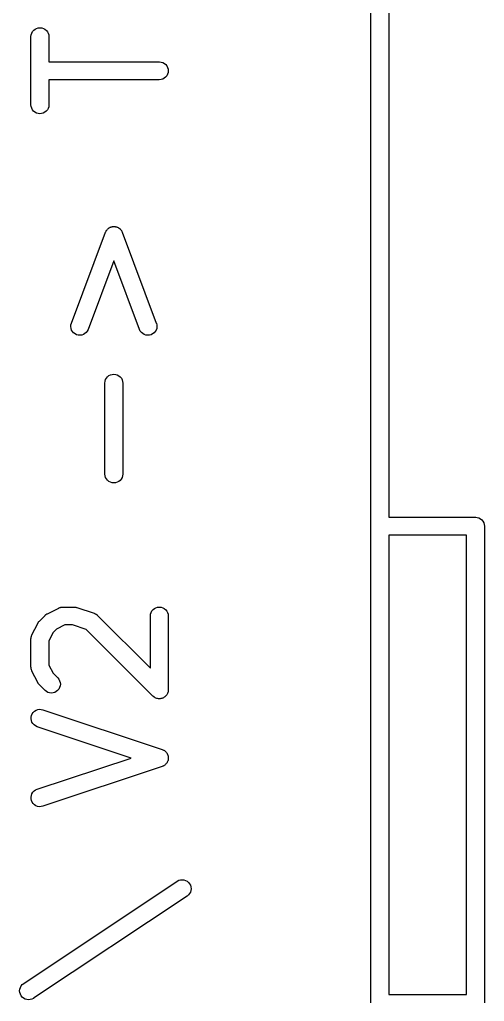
# Model space of a CAD drawing. Extents: x 112.2 to 134.5, y -112.7 to -79.8.
# Drawn here: x 112.18 to 116.08, y -98.38 to -90.15 of the extents above; entities that cross this region are included whole.
import ezdxf

# ---------------------------------------------------------------- set-up
doc = ezdxf.new("R2010")
doc.units = 0
doc.header["$MEASUREMENT"] = 0
doc.layers.add('BLACK', color=7, linetype='CONTINUOUS')

msp = doc.modelspace()

# ---------------------------------------------------------------- linework, layer by layer
at = {"layer": 'BLACK', "linetype": 'CONTINUOUS'}
for p, q in [((115.275, -86.275), (115.275, -94.325)), ((115.125, -94.3963), (115.125, -87.3963)), ((112.277, -90.2942), (112.279, -90.2796)), ((112.279, -90.2796), (112.283, -90.2657)), ((112.283, -90.2657), (112.29, -90.2529)), ((112.29, -90.2529), (112.3, -90.2417)), ((112.3, -90.2417), (112.311, -90.2325)), ((112.311, -90.2325), (112.324, -90.2257)), ((112.324, -90.2257), (112.338, -90.2216)), ((112.338, -90.2216), (112.353, -90.2202)), ((112.353, -90.2202), (112.367, -90.2218)), ((112.367, -90.2218), (112.381, -90.2261)), ((112.381, -90.2261), (112.394, -90.2331)), ((112.394, -90.2331), (112.406, -90.2424)), ((112.406, -90.2424), (112.415, -90.2537)), ((112.415, -90.2537), (112.422, -90.2667)), ((112.422, -90.2667), (112.426, -90.2807)), ((112.426, -90.2807), (112.427, -90.2952)), ((112.277, -90.2952), (112.277, -90.2942)), ((112.277, -90.8667), (112.277, -90.2952)), ((112.427, -90.2952), (112.427, -90.506)), ((112.427, -90.506), (113.352, -90.506)), ((113.352, -90.506), (113.353, -90.506)), ((113.353, -90.506), (113.368, -90.5076)), ((113.368, -90.5076), (113.382, -90.512)), ((113.382, -90.512), (113.395, -90.5191)), ((113.395, -90.5191), (113.406, -90.5285)), ((113.406, -90.5285), (113.415, -90.5399)), ((113.415, -90.5399), (113.422, -90.5529)), ((113.422, -90.61), (113.415, -90.6229)), ((113.422, -90.5529), (113.426, -90.5669)), ((113.426, -90.596), (113.422, -90.61)), ((113.426, -90.5669), (113.427, -90.5815)), ((113.427, -90.5815), (113.426, -90.596)), ((113.352, -90.656), (112.427, -90.656)), ((112.427, -90.656), (112.427, -90.8667)), ((113.367, -90.6545), (113.352, -90.656)), ((113.381, -90.6503), (113.367, -90.6545)), ((113.394, -90.6434), (113.381, -90.6503)), ((113.405, -90.6342), (113.394, -90.6434)), ((113.415, -90.6229), (113.405, -90.6342)), ((112.279, -90.8812), (112.277, -90.8667)), ((112.427, -90.8677), (112.426, -90.8823)), ((112.427, -90.8667), (112.427, -90.8677)), ((112.283, -90.8952), (112.279, -90.8812)), ((112.29, -90.9082), (112.283, -90.8952)), ((112.299, -90.9195), (112.29, -90.9082)), ((112.31, -90.9288), (112.299, -90.9195)), ((112.323, -90.9358), (112.31, -90.9288)), ((112.337, -90.9401), (112.323, -90.9358)), ((112.352, -90.9417), (112.337, -90.9401)), ((112.366, -90.9403), (112.352, -90.9417)), ((112.38, -90.9362), (112.366, -90.9403)), ((112.393, -90.9294), (112.38, -90.9362)), ((112.405, -90.9203), (112.393, -90.9294)), ((112.414, -90.909), (112.405, -90.9203)), ((112.421, -90.8962), (112.414, -90.909)), ((112.426, -90.8823), (112.421, -90.8962)), ((112.615, -92.6975), (112.901, -91.9356)), ((112.901, -91.9356), (112.902, -91.9346)), ((112.902, -91.9346), (112.903, -91.9324)), ((112.903, -91.9302), (112.906, -91.9259)), ((112.903, -91.9324), (112.903, -91.9302)), ((112.906, -91.9259), (112.908, -91.9215)), ((112.908, -91.9215), (112.91, -91.9196)), ((112.91, -91.9196), (112.911, -91.9176)), ((112.911, -91.9176), (112.914, -91.9139)), ((112.914, -91.9139), (112.917, -91.91)), ((112.917, -91.91), (112.919, -91.9085)), ((112.919, -91.9085), (112.921, -91.9067)), ((112.921, -91.9067), (112.925, -91.9037)), ((112.925, -91.9037), (112.928, -91.9005)), ((112.928, -91.9005), (112.93, -91.8993)), ((112.93, -91.8993), (112.932, -91.8979)), ((112.932, -91.8979), (112.937, -91.8957)), ((112.937, -91.8957), (112.941, -91.8933)), ((112.941, -91.8933), (112.943, -91.8925)), ((112.943, -91.8925), (112.946, -91.8915)), ((112.946, -91.8915), (112.95, -91.8903)), ((112.95, -91.8903), (112.955, -91.8887)), ((112.955, -91.8887), (112.957, -91.8884)), ((112.957, -91.8884), (112.96, -91.8878)), ((112.96, -91.8878), (112.965, -91.8875)), ((112.965, -91.8875), (112.97, -91.8869)), ((112.97, -91.8869), (112.972, -91.8871)), ((112.972, -91.8871), (112.974, -91.887)), ((112.974, -91.887), (112.979, -91.8876)), ((112.979, -91.8876), (112.984, -91.888)), ((112.984, -91.888), (112.986, -91.8886)), ((112.986, -91.8886), (112.989, -91.889)), ((112.989, -91.889), (112.994, -91.8906)), ((112.994, -91.8906), (112.998, -91.8919)), ((112.998, -91.8919), (113, -91.8929)), ((113, -91.8929), (113.003, -91.8937)), ((113.003, -91.8937), (113.007, -91.8962)), ((113.007, -91.8962), (113.011, -91.8984)), ((113.011, -91.8984), (113.013, -91.8999)), ((113.013, -91.8999), (113.015, -91.9011)), ((113.015, -91.9011), (113.019, -91.9044)), ((113.019, -91.9044), (113.023, -91.9074)), ((113.023, -91.9074), (113.025, -91.9092)), ((113.025, -91.9092), (113.026, -91.9108)), ((113.026, -91.9108), (113.029, -91.9147)), ((113.029, -91.9147), (113.033, -91.9184)), ((113.033, -91.9184), (113.034, -91.9205)), ((113.034, -91.9205), (113.035, -91.9224)), ((113.035, -91.9224), (113.037, -91.9268)), ((113.037, -91.9268), (113.04, -91.9311)), ((113.04, -91.9311), (113.041, -91.9334)), ((113.041, -91.9334), (113.042, -91.9356)), ((113.042, -91.9356), (113.327, -92.6975)), ((112.971, -92.1755), (112.756, -92.7501)), ((113.187, -92.7501), (112.971, -92.1755)), ((112.611, -92.7262), (112.612, -92.7116)), ((112.613, -92.7407), (112.611, -92.7262)), ((112.612, -92.7116), (112.615, -92.6975)), ((112.617, -92.7546), (112.613, -92.7407)), ((112.625, -92.7673), (112.617, -92.7546)), ((112.756, -92.7511), (112.749, -92.7642)), ((112.756, -92.7501), (112.756, -92.7511)), ((113.193, -92.7633), (113.187, -92.7501)), ((113.325, -92.7556), (113.318, -92.7682)), ((113.33, -92.7418), (113.325, -92.7556)), ((113.327, -92.6975), (113.328, -92.6985)), ((113.328, -92.6985), (113.331, -92.7127)), ((113.332, -92.7273), (113.33, -92.7418)), ((113.331, -92.7127), (113.332, -92.7273)), ((112.634, -92.7783), (112.625, -92.7673)), ((112.646, -92.7873), (112.634, -92.7783)), ((112.659, -92.7938), (112.646, -92.7873)), ((112.673, -92.7977), (112.659, -92.7938)), ((112.688, -92.7988), (112.673, -92.7977)), ((112.702, -92.797), (112.688, -92.7988)), ((112.716, -92.7924), (112.702, -92.797)), ((112.729, -92.7852), (112.716, -92.7924)), ((112.74, -92.7757), (112.729, -92.7852)), ((112.749, -92.7642), (112.74, -92.7757)), ((113.202, -92.7749), (113.193, -92.7633)), ((113.213, -92.7846), (113.202, -92.7749)), ((113.226, -92.792), (113.213, -92.7846)), ((113.24, -92.7968), (113.226, -92.792)), ((113.254, -92.7988), (113.24, -92.7968)), ((113.269, -92.7979), (113.254, -92.7988)), ((113.283, -92.7942), (113.269, -92.7979)), ((113.296, -92.7879), (113.283, -92.7942)), ((113.308, -92.7791), (113.296, -92.7879)), ((113.318, -92.7682), (113.308, -92.7791)), ((112.898, -93.1844), (112.902, -93.1705)), ((112.902, -93.1705), (112.91, -93.1576)), ((112.91, -93.1576), (112.919, -93.1464)), ((112.919, -93.1464), (112.93, -93.1372)), ((112.93, -93.1372), (112.943, -93.1305)), ((112.943, -93.1305), (112.957, -93.1263)), ((112.957, -93.1263), (112.972, -93.125)), ((112.972, -93.125), (112.987, -93.1265)), ((112.987, -93.1265), (113, -93.1309)), ((113, -93.1309), (113.013, -93.1378)), ((113.013, -93.1378), (113.025, -93.1472)), ((113.025, -93.1472), (113.034, -93.1585)), ((113.034, -93.1585), (113.041, -93.1714)), ((113.041, -93.1714), (113.045, -93.1854)), ((112.896, -93.199), (112.898, -93.1844)), ((112.896, -93.2), (112.896, -93.199)), ((112.896, -93.9619), (112.896, -93.2)), ((113.045, -93.1854), (113.046, -93.2)), ((113.046, -93.2), (113.046, -93.9619)), ((112.898, -93.9765), (112.896, -93.9619)), ((112.902, -93.9905), (112.898, -93.9765)), ((112.909, -94.0034), (112.902, -93.9905)), ((113.04, -93.9915), (113.033, -94.0043)), ((113.045, -93.9775), (113.04, -93.9915)), ((113.046, -93.963), (113.045, -93.9775)), ((113.046, -93.9619), (113.046, -93.963)), ((112.918, -94.0148), (112.909, -94.0034)), ((112.929, -94.0241), (112.918, -94.0148)), ((112.942, -94.031), (112.929, -94.0241)), ((112.956, -94.0354), (112.942, -94.031)), ((112.971, -94.0369), (112.956, -94.0354)), ((112.985, -94.0356), (112.971, -94.0369)), ((113, -94.0314), (112.985, -94.0356)), ((113.012, -94.0247), (113, -94.0314)), ((113.024, -94.0155), (113.012, -94.0247)), ((113.033, -94.0043), (113.024, -94.0155)), ((115.275, -94.325), (115.996, -94.325)), ((115.996, -94.325), (116, -94.3246)), ((116, -94.3246), (116.004, -94.325)), ((116.004, -94.325), (116.015, -94.3261)), ((116.015, -94.3261), (116.029, -94.3304)), ((115.125, -94.4), (115.125, -94.3963)), ((115.125, -94.4037), (115.125, -94.4)), ((115.125, -98.3963), (115.125, -94.4037)), ((116.029, -94.3304), (116.042, -94.3373)), ((116.042, -94.3373), (116.053, -94.3467)), ((116.053, -94.3467), (116.063, -94.3581)), ((116.063, -94.3581), (116.07, -94.3712)), ((116.07, -94.3712), (116.074, -94.3853)), ((116.074, -94.3853), (116.075, -94.4)), ((116.075, -94.4), (116.075, -94.4037)), ((116.075, -94.4037), (116.075, -98.3963)), ((115.275, -94.475), (115.275, -98.325)), ((115.925, -94.475), (115.275, -94.475)), ((115.925, -98.325), (115.925, -94.475)), ((112.347, -95.1946), (112.395, -95.147)), ((112.395, -95.1462), (112.399, -95.1436)), ((112.395, -95.147), (112.395, -95.1462)), ((112.399, -95.1436), (112.402, -95.1407)), ((112.402, -95.1407), (112.404, -95.139)), ((112.404, -95.139), (112.407, -95.1371)), ((112.407, -95.1371), (112.411, -95.1352)), ((112.411, -95.1352), (112.414, -95.1329)), ((112.414, -95.1329), (112.509, -95.0853)), ((112.509, -95.0853), (112.51, -95.0848)), ((112.51, -95.0848), (112.512, -95.0841)), ((112.512, -95.0841), (112.514, -95.083)), ((112.514, -95.083), (112.519, -95.0816)), ((112.519, -95.0816), (112.524, -95.0798)), ((112.524, -95.0798), (112.526, -95.0794)), ((112.526, -95.0794), (112.528, -95.0788)), ((112.528, -95.0788), (112.533, -95.0783)), ((112.533, -95.0783), (112.538, -95.0775)), ((112.538, -95.0775), (112.541, -95.0776)), ((112.541, -95.0776), (112.543, -95.0774)), ((112.543, -95.0774), (112.638, -95.0774)), ((112.638, -95.0774), (112.639, -95.0774)), ((112.639, -95.0774), (112.643, -95.0779)), ((112.643, -95.0779), (112.648, -95.078)), ((112.648, -95.078), (112.651, -95.0787)), ((112.651, -95.0787), (112.654, -95.079)), ((112.654, -95.079), (112.658, -95.0803)), ((112.658, -95.0803), (112.662, -95.0812)), ((112.662, -95.0812), (112.805, -95.1288)), ((112.805, -95.1288), (112.806, -95.1292)), ((112.806, -95.1292), (112.808, -95.1301)), ((112.808, -95.1301), (112.81, -95.1308)), ((112.81, -95.1308), (112.814, -95.1332)), ((112.814, -95.1332), (112.819, -95.1353)), ((112.819, -95.1353), (112.821, -95.1366)), ((112.821, -95.1366), (112.823, -95.1377)), ((112.823, -95.1377), (112.827, -95.1409)), ((112.827, -95.1409), (112.831, -95.1439)), ((112.831, -95.1439), (112.832, -95.1456)), ((112.832, -95.1456), (112.834, -95.147)), ((112.834, -95.147), (113.277, -95.5904)), ((113.277, -95.1513), (113.279, -95.1368)), ((113.279, -95.1368), (113.283, -95.1228)), ((113.283, -95.1228), (113.29, -95.11)), ((113.29, -95.11), (113.3, -95.0988)), ((113.3, -95.0988), (113.311, -95.0896)), ((113.311, -95.0896), (113.324, -95.0828)), ((113.324, -95.0828), (113.338, -95.0787)), ((113.338, -95.0787), (113.353, -95.0774)), ((113.353, -95.0774), (113.367, -95.0789)), ((113.367, -95.0789), (113.381, -95.0832)), ((113.381, -95.0832), (113.394, -95.0902)), ((113.394, -95.0902), (113.406, -95.0995)), ((113.406, -95.0995), (113.415, -95.1109)), ((113.415, -95.1109), (113.422, -95.1238)), ((113.422, -95.1238), (113.426, -95.1378)), ((113.426, -95.1378), (113.427, -95.1524)), ((112.285, -95.3093), (112.333, -95.2141)), ((112.333, -95.2131), (112.336, -95.2096)), ((112.333, -95.2141), (112.333, -95.2131)), ((112.336, -95.2096), (112.338, -95.2059)), ((112.338, -95.2059), (112.34, -95.2035)), ((112.34, -95.2035), (112.341, -95.2009)), ((112.341, -95.2009), (112.344, -95.1978)), ((112.344, -95.1978), (112.347, -95.1946)), ((112.561, -95.2274), (112.492, -95.2616)), ((112.626, -95.2274), (112.561, -95.2274)), ((112.74, -95.2656), (112.626, -95.2274)), ((113.277, -95.1524), (113.277, -95.1513)), ((113.277, -95.5904), (113.277, -95.1524)), ((113.427, -95.1524), (113.427, -95.7714)), ((112.282, -95.3182), (112.283, -95.3133)), ((112.283, -95.3133), (112.285, -95.3114)), ((112.285, -95.3114), (112.285, -95.3093)), ((112.462, -95.292), (112.427, -95.3606)), ((112.492, -95.2616), (112.462, -95.292)), ((113.299, -95.8245), (112.74, -95.2656)), ((112.277, -95.3418), (112.278, -95.3396)), ((112.277, -95.3429), (112.277, -95.3418)), ((112.277, -95.581), (112.277, -95.3429)), ((112.278, -95.3324), (112.279, -95.3273)), ((112.278, -95.3374), (112.278, -95.3324)), ((112.278, -95.3396), (112.278, -95.3374)), ((112.279, -95.3273), (112.28, -95.3252)), ((112.28, -95.323), (112.282, -95.3182)), ((112.28, -95.3252), (112.28, -95.323)), ((112.427, -95.3606), (112.427, -95.5632)), ((112.278, -95.5831), (112.277, -95.581)), ((112.278, -95.5854), (112.278, -95.5831)), ((112.278, -95.5904), (112.278, -95.5854)), ((112.279, -95.5955), (112.278, -95.5904)), ((112.279, -95.5976), (112.279, -95.5955)), ((112.28, -95.5998), (112.279, -95.5976)), ((112.282, -95.6046), (112.28, -95.5998)), ((112.283, -95.6095), (112.282, -95.6046)), ((112.284, -95.6115), (112.283, -95.6095)), ((112.285, -95.6136), (112.284, -95.6115)), ((112.285, -95.6145), (112.285, -95.6136)), ((112.333, -95.7097), (112.285, -95.6145)), ((112.427, -95.5632), (112.462, -95.6318)), ((112.462, -95.6318), (112.501, -95.6708)), ((112.335, -95.7133), (112.333, -95.7097)), ((112.337, -95.717), (112.335, -95.7133)), ((112.339, -95.7195), (112.337, -95.717)), ((112.341, -95.7221), (112.339, -95.7195)), ((112.344, -95.7252), (112.341, -95.7221)), ((112.346, -95.7285), (112.344, -95.7252)), ((112.501, -95.6708), (112.501, -95.6715)), ((112.501, -95.6715), (112.511, -95.683)), ((112.511, -95.683), (112.517, -95.696)), ((112.517, -95.696), (112.521, -95.71)), ((112.521, -95.71), (112.523, -95.7246)), ((112.523, -95.7246), (112.521, -95.7391)), ((112.347, -95.7292), (112.346, -95.7285)), ((112.395, -95.7768), (112.347, -95.7292)), ((112.406, -95.7861), (112.395, -95.7768)), ((112.419, -95.793), (112.406, -95.7861)), ((112.433, -95.7973), (112.419, -95.793)), ((112.447, -95.7988), (112.433, -95.7973)), ((112.462, -95.7974), (112.447, -95.7988)), ((112.476, -95.7932), (112.462, -95.7974)), ((112.489, -95.7864), (112.476, -95.7932)), ((112.5, -95.7772), (112.489, -95.7864)), ((112.51, -95.766), (112.5, -95.7772)), ((112.517, -95.7531), (112.51, -95.766)), ((112.521, -95.7391), (112.517, -95.7531)), ((113.418, -95.8074), (113.414, -95.8136)), ((113.421, -95.801), (113.418, -95.8074)), ((113.424, -95.794), (113.421, -95.8007)), ((113.421, -95.8007), (113.421, -95.8008)), ((113.421, -95.8008), (113.421, -95.801)), ((113.426, -95.787), (113.424, -95.794)), ((113.427, -95.7798), (113.426, -95.7868)), ((113.426, -95.7868), (113.426, -95.7869)), ((113.426, -95.7869), (113.426, -95.787)), ((113.427, -95.7714), (113.427, -95.7722)), ((113.427, -95.7722), (113.427, -95.7722)), ((113.427, -95.7722), (113.427, -95.7722)), ((113.427, -95.7722), (113.427, -95.7725)), ((113.427, -95.7725), (113.427, -95.7798)), ((113.305, -95.829), (113.299, -95.8245)), ((113.31, -95.8336), (113.305, -95.829)), ((113.311, -95.8337), (113.31, -95.8336)), ((113.311, -95.8338), (113.311, -95.8337)), ((113.317, -95.8371), (113.311, -95.8338)), ((113.323, -95.8406), (113.317, -95.8371)), ((113.324, -95.8407), (113.323, -95.8406)), ((113.323, -95.8406), (113.323, -95.8406)), ((113.33, -95.8427), (113.324, -95.8407)), ((113.337, -95.8449), (113.33, -95.8427)), ((113.338, -95.8449), (113.337, -95.8449)), ((113.337, -95.8449), (113.337, -95.8449)), ((113.345, -95.8457), (113.338, -95.8449)), ((113.352, -95.8464), (113.345, -95.8457)), ((113.359, -95.8457), (113.352, -95.8464)), ((113.352, -95.8464), (113.352, -95.8464)), ((113.352, -95.8464), (113.352, -95.8464)), ((113.366, -95.8451), (113.359, -95.8457)), ((113.367, -95.8451), (113.366, -95.8451)), ((113.374, -95.843), (113.367, -95.8451)), ((113.367, -95.8451), (113.367, -95.8451)), ((113.38, -95.841), (113.374, -95.843)), ((113.381, -95.8409), (113.38, -95.841)), ((113.387, -95.8375), (113.381, -95.8409)), ((113.381, -95.8409), (113.381, -95.8409)), ((113.393, -95.8342), (113.387, -95.8375)), ((113.394, -95.8341), (113.393, -95.8342)), ((113.399, -95.8295), (113.394, -95.834)), ((113.394, -95.834), (113.394, -95.8341)), ((113.405, -95.825), (113.399, -95.8295)), ((113.41, -95.8194), (113.405, -95.8248)), ((113.405, -95.8248), (113.405, -95.8249)), ((113.405, -95.8249), (113.405, -95.825)), ((113.414, -95.8138), (113.41, -95.8194)), ((113.414, -95.8136), (113.414, -95.8137)), ((113.414, -95.8137), (113.414, -95.8138)), ((112.281, -95.9853), (112.287, -95.972)), ((112.287, -95.972), (112.296, -95.9601)), ((112.296, -95.9601), (112.307, -95.9501)), ((112.307, -95.9501), (112.319, -95.9423)), ((112.319, -95.9423), (112.333, -95.9371)), ((112.333, -95.9371), (112.347, -95.9347)), ((112.347, -95.9347), (112.362, -95.9351)), ((112.362, -95.9351), (112.376, -95.9384)), ((112.376, -95.9384), (113.376, -96.2717)), ((112.278, -95.9996), (112.281, -95.9853)), ((112.278, -96.0142), (112.278, -95.9996)), ((112.28, -96.0286), (112.278, -96.0142)), ((112.285, -96.0424), (112.28, -96.0286)), ((112.293, -96.0548), (112.285, -96.0424)), ((112.303, -96.0656), (112.293, -96.0548)), ((112.314, -96.0742), (112.303, -96.0656)), ((112.328, -96.0803), (112.314, -96.0742)), ((112.329, -96.0807), (112.328, -96.0803)), ((113.115, -96.3429), (112.329, -96.0807)), ((113.376, -96.2717), (113.377, -96.272)), ((113.377, -96.272), (113.382, -96.2742)), ((113.382, -96.2742), (113.387, -96.2761)), ((113.387, -96.2761), (113.388, -96.2773)), ((113.388, -96.2773), (113.39, -96.2782)), ((113.39, -96.2782), (113.395, -96.2812)), ((113.395, -96.2812), (113.399, -96.2841)), ((113.399, -96.2841), (113.4, -96.2855)), ((113.4, -96.2855), (113.402, -96.2868)), ((113.402, -96.2868), (113.406, -96.2906)), ((113.406, -96.2906), (113.409, -96.2942)), ((113.409, -96.2942), (113.411, -96.296)), ((113.411, -96.296), (113.412, -96.2975)), ((113.412, -96.2975), (113.415, -96.302)), ((112.329, -96.605), (113.115, -96.3429)), ((113.417, -96.3804), (113.414, -96.3846)), ((113.415, -96.302), (113.418, -96.3062)), ((113.418, -96.3784), (113.417, -96.3804)), ((113.418, -96.3062), (113.419, -96.3082)), ((113.419, -96.3766), (113.418, -96.3784)), ((113.419, -96.3082), (113.42, -96.31)), ((113.421, -96.3718), (113.419, -96.3766)), ((113.42, -96.31), (113.422, -96.3149)), ((113.423, -96.3671), (113.421, -96.3718)), ((113.422, -96.3149), (113.424, -96.3196)), ((113.424, -96.365), (113.423, -96.3671)), ((113.424, -96.3196), (113.424, -96.3217)), ((113.424, -96.3217), (113.425, -96.3237)), ((113.425, -96.363), (113.424, -96.365)), ((113.425, -96.3237), (113.426, -96.3289)), ((113.426, -96.3579), (113.425, -96.363)), ((113.426, -96.3289), (113.427, -96.3339)), ((113.427, -96.3528), (113.426, -96.3579)), ((113.427, -96.3339), (113.427, -96.3361)), ((113.427, -96.3361), (113.427, -96.3382)), ((113.427, -96.3382), (113.427, -96.3434)), ((113.427, -96.3434), (113.427, -96.3486)), ((113.427, -96.3486), (113.427, -96.3507)), ((113.427, -96.3507), (113.427, -96.3528)), ((113.376, -96.414), (112.376, -96.7473)), ((113.381, -96.4119), (113.376, -96.414)), ((113.386, -96.4101), (113.381, -96.4119)), ((113.388, -96.4089), (113.386, -96.4101)), ((113.389, -96.408), (113.388, -96.4089)), ((113.394, -96.4051), (113.389, -96.408)), ((113.398, -96.4023), (113.394, -96.4051)), ((113.4, -96.4008), (113.398, -96.4023)), ((113.401, -96.3996), (113.4, -96.4008)), ((113.405, -96.3959), (113.401, -96.3996)), ((113.409, -96.3923), (113.405, -96.3959)), ((113.41, -96.3905), (113.409, -96.3923)), ((113.412, -96.389), (113.41, -96.3905)), ((113.414, -96.3846), (113.412, -96.389)), ((112.285, -96.6424), (112.293, -96.6301)), ((112.293, -96.6301), (112.303, -96.6194)), ((112.303, -96.6194), (112.315, -96.611)), ((112.315, -96.611), (112.329, -96.605)), ((112.278, -96.6705), (112.28, -96.6561)), ((112.278, -96.6851), (112.278, -96.6705)), ((112.281, -96.6994), (112.278, -96.6851)), ((112.28, -96.6561), (112.285, -96.6424)), ((112.287, -96.7128), (112.281, -96.6994)), ((112.295, -96.7248), (112.287, -96.7128)), ((112.306, -96.735), (112.295, -96.7248)), ((112.318, -96.7429), (112.306, -96.735)), ((112.332, -96.7483), (112.318, -96.7429)), ((112.346, -96.7509), (112.332, -96.7483)), ((112.361, -96.7507), (112.346, -96.7509)), ((112.375, -96.7477), (112.361, -96.7507)), ((112.376, -96.7473), (112.375, -96.7477)), ((113.502, -97.3751), (113.515, -97.3684)), ((113.515, -97.3684), (113.529, -97.3643)), ((113.529, -97.3643), (113.544, -97.3631)), ((113.544, -97.3631), (113.558, -97.3647)), ((113.558, -97.3647), (113.572, -97.3691)), ((113.572, -97.3691), (113.585, -97.3761)), ((112.216, -98.2328), (113.501, -97.3757)), ((113.501, -97.3757), (113.502, -97.3751)), ((113.585, -97.3761), (113.596, -97.3855)), ((113.596, -97.3855), (113.606, -97.3969)), ((113.606, -97.3969), (113.612, -97.4099)), ((113.612, -97.4099), (113.617, -97.4239)), ((113.616, -97.4531), (113.612, -97.4671)), ((113.618, -97.4385), (113.616, -97.4531)), ((113.617, -97.4239), (113.618, -97.4385)), ((113.584, -97.5005), (112.299, -98.3576)), ((113.596, -97.4912), (113.584, -97.5005)), ((113.605, -97.4799), (113.596, -97.4912)), ((113.612, -97.4671), (113.605, -97.4799)), ((112.184, -98.2803), (112.188, -98.2663)), ((112.188, -98.2663), (112.195, -98.2534)), ((112.195, -98.2534), (112.204, -98.2421)), ((112.204, -98.2421), (112.216, -98.2328)), ((112.182, -98.2948), (112.184, -98.2803)), ((112.183, -98.3094), (112.182, -98.2948)), ((112.188, -98.3234), (112.183, -98.3094)), ((112.194, -98.3364), (112.188, -98.3234)), ((112.204, -98.3478), (112.194, -98.3364)), ((112.215, -98.3572), (112.204, -98.3478)), ((112.228, -98.3642), (112.215, -98.3572)), ((112.298, -98.3582), (112.285, -98.3649)), ((112.299, -98.3576), (112.298, -98.3582)), ((115.275, -98.325), (115.925, -98.325)), ((112.242, -98.3686), (112.228, -98.3642)), ((112.256, -98.3702), (112.242, -98.3686)), ((112.271, -98.369), (112.256, -98.3702)), ((112.285, -98.3649), (112.271, -98.369))]:
    msp.add_line(p, q, dxfattribs=at)

doc.saveas('drawing.dxf')
